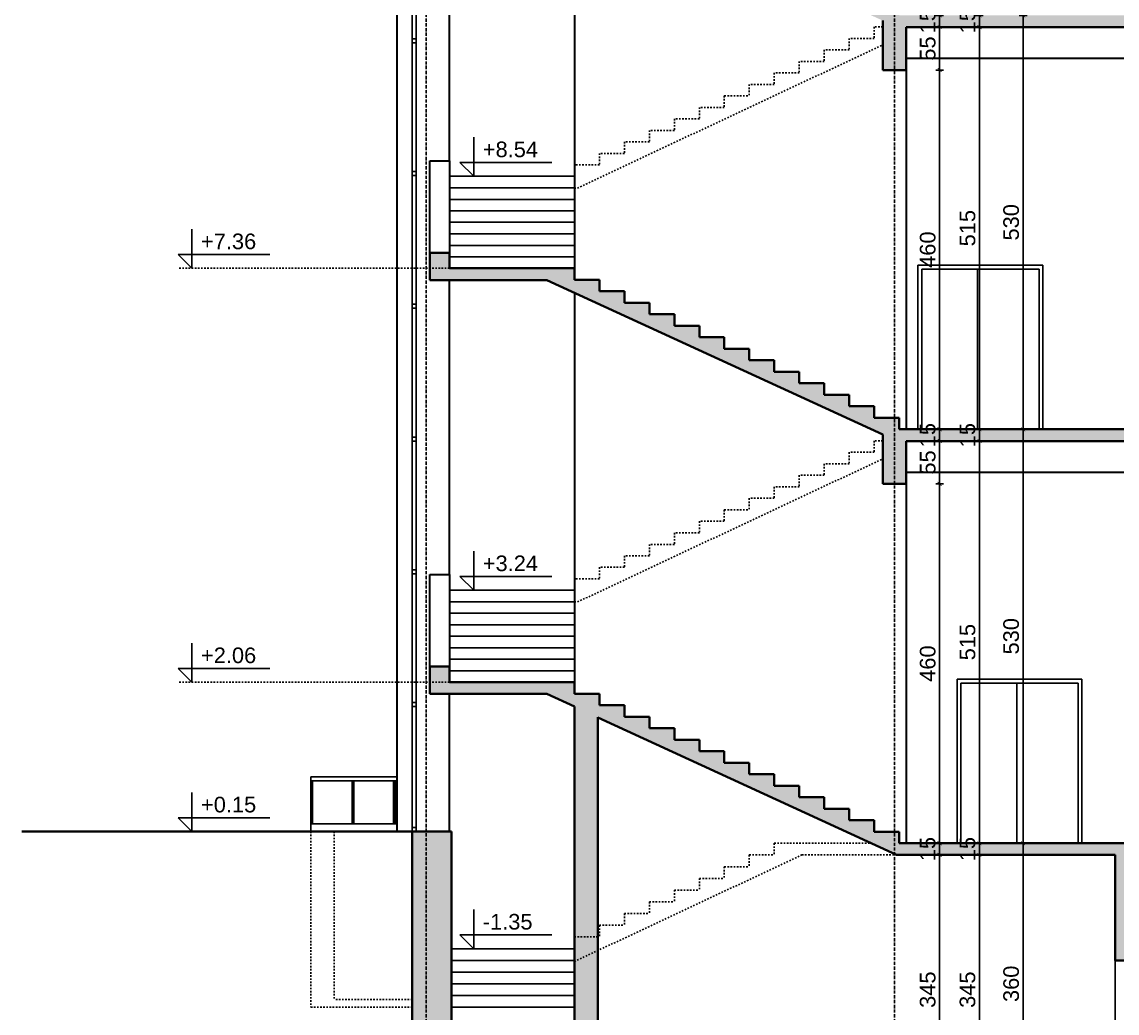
# Model space of a CAD drawing. Header units: inches. Extents: x -72385 to 39588, y -6525 to 66685.
# Drawn here: x -10819 to -9416, y 23408 to 24677 of the extents above; entities that cross this region are included whole.
import ezdxf

# ---------------------------------------------------------------- set-up
doc = ezdxf.new("R2010")
doc.units = ezdxf.units.IN
doc.header["$MEASUREMENT"] = 0
doc.linetypes.add('DashDot', pattern=[0.6, 0.4, -0.1, 0, -0.1])
doc.linetypes.add('Hidden', pattern=[0.4, 0.2, -0.2])
for name, color, linetype, lineweight in [('Надписи коти вътрешни', 252, 'Continuous', 25), ('Надписи нива', 252, 'Continuous', 25), ('Оси', 252, 'DashDot', 25), ('Фасади Разрези дебело', 7, 'Continuous', 35), ('Фасади Разрези пунктир', 253, 'Hidden', 25), ('Фасади Разрези средно', 252, 'Continuous', 30), ('Фасади Разрези тънко', 253, 'Continuous', 25), ('Щрих стени', 254, 'Continuous', 25)]:
    doc.layers.add(name, color=color, linetype=linetype, lineweight=lineweight)
doc.styles.add('Arial Regular', font='arial.ttf')
doc.styles.get("Standard").update_dxf_attribs({"font": 'arial.ttf'})
doc.dimstyles.new('Annotative', dxfattribs={"dimscale": 0, "dimtxt": 20, "dimasz": 5, "dimexe": 5, "dimexo": 5, "dimgap": 5, "dimtad": 1, "dimdec": 0, "dimzin": 0, "dimdsep": 46, "dimtxsty": 'Standard', "dimblk": 'ARCHTICK', "dimcen": 5, "dimdle": 5, "dimadec": 0, "dimazin": 0, "dimtfac": 1, "dimtdec": 0, "dimtofl": 0, "dimtmove": 0, "dimatfit": 3, "dimldrblk": 'ARCHTICK', "dimfxl": 5, "dimfxlon": 1, "dimtolj": 1, "dimtzin": 0, "dimarcsym": 1})

# ---------------------------------------------------------------- blocks, each defined once
blk = doc.blocks.new('_ArchTick')
at = {"color": 0, "linetype": 'ByBlock', "const_width": 0.15}
blk.add_lwpolyline([(-0.5, -0.5), (0.5, 0.5)], dxfattribs=at)
blk = doc.blocks.new('*D4674')
at = {"layer": 'Defpoints', "color": 0, "ltscale": 10, "transparency": 16777216}
for p in [(-9698.5, 23610.9), (-9698.5, 23265.9), (-9643.5, 23265.9)]:
    blk.add_point(p, dxfattribs=at)
at = {"layer": 'Надписи коти вътрешни', "color": 0, "lineweight": -2, "ltscale": 10, "transparency": 16777216}
for p, q in [((-9648.5, 23610.9), (-9638.5, 23610.9)), ((-9643.5, 23615.9), (-9643.5, 23260.9)), ((-9648.5, 23265.9), (-9638.5, 23265.9))]:
    blk.add_line(p, q, dxfattribs=at)
at = {"layer": 'Надписи коти вътрешни', "color": 0, "lineweight": -2, "ltscale": 10, "transparency": 16777216, "xscale": 5, "yscale": 5, "zscale": 5}
for p, rotation in [((-9643.5, 23610.9), 90), ((-9643.5, 23265.9), 270)]:
    blk.add_blockref('_ArchTick', p, dxfattribs=dict(at, rotation=rotation))
at = {"layer": 'Надписи коти вътрешни', "color": 0, "ltscale": 10, "transparency": 16777216, "insert": (-9658.7, 23438.4), "char_height": 20, "attachment_point": 5, "rotation": 90}
blk.add_mtext('\\A1;345', dxfattribs=at)
blk = doc.blocks.new('*D4988')
at = {"layer": 'Defpoints', "color": 0, "ltscale": 10, "transparency": 16777216}
for p in [(-9686.2, 24085.9), (-9686.2, 23625.9), (-9643.5, 23625.9)]:
    blk.add_point(p, dxfattribs=at)
at = {"layer": 'Надписи коти вътрешни', "color": 0, "lineweight": -2, "ltscale": 10, "transparency": 16777216}
for p, q in [((-9648.5, 24085.9), (-9638.5, 24085.9)), ((-9643.5, 24090.9), (-9643.5, 23620.9)), ((-9648.5, 23625.9), (-9638.5, 23625.9))]:
    blk.add_line(p, q, dxfattribs=at)
at = {"layer": 'Надписи коти вътрешни', "color": 0, "lineweight": -2, "ltscale": 10, "transparency": 16777216, "xscale": 5, "yscale": 5, "zscale": 5}
for p, rotation in [((-9643.5, 24085.9), 90), ((-9643.5, 23625.9), 270)]:
    blk.add_blockref('_ArchTick', p, dxfattribs=dict(at, rotation=rotation))
at = {"layer": 'Надписи коти вътрешни', "color": 0, "ltscale": 10, "transparency": 16777216, "insert": (-9658.7, 23855.9), "char_height": 20, "attachment_point": 5, "rotation": 90}
blk.add_mtext('\\A1;460', dxfattribs=at)
blk = doc.blocks.new('*D4675')
at = {"layer": 'Defpoints', "color": 0, "ltscale": 10, "transparency": 16777216}
for p in [(-9686.2, 23625.9), (-9686.2, 23610.9), (-9643.5, 23610.9)]:
    blk.add_point(p, dxfattribs=at)
at = {"layer": 'Надписи коти вътрешни', "color": 0, "lineweight": -2, "ltscale": 10, "transparency": 16777216}
for p, q in [((-9648.5, 23625.9), (-9638.5, 23625.9)), ((-9643.5, 23630.9), (-9643.5, 23605.9)), ((-9648.5, 23610.9), (-9638.5, 23610.9))]:
    blk.add_line(p, q, dxfattribs=at)
at = {"layer": 'Надписи коти вътрешни', "color": 0, "lineweight": -2, "ltscale": 10, "transparency": 16777216, "xscale": 5, "yscale": 5, "zscale": 5}
for p, rotation in [((-9643.5, 23625.9), 90), ((-9643.5, 23610.9), 270)]:
    blk.add_blockref('_ArchTick', p, dxfattribs=dict(at, rotation=rotation))
at = {"layer": 'Надписи коти вътрешни', "color": 0, "ltscale": 10, "transparency": 16777216, "insert": (-9658.7, 23618.4), "char_height": 20, "attachment_point": 5, "rotation": 90}
blk.add_mtext('\\A1;15', dxfattribs=at)
blk = doc.blocks.new('*D4676')
at = {"layer": 'Defpoints', "color": 0, "ltscale": 10, "transparency": 16777216}
for p in [(-9686.2, 24140.9), (-9643.5, 24140.9), (-9686.2, 24085.9)]:
    blk.add_point(p, dxfattribs=at)
at = {"layer": 'Надписи коти вътрешни', "color": 0, "lineweight": -2, "ltscale": 10, "transparency": 16777216}
for p, q in [((-9648.5, 24140.9), (-9638.5, 24140.9)), ((-9643.5, 24080.9), (-9643.5, 24145.9)), ((-9648.5, 24085.9), (-9638.5, 24085.9))]:
    blk.add_line(p, q, dxfattribs=at)
at = {"layer": 'Надписи коти вътрешни', "color": 0, "lineweight": -2, "ltscale": 10, "transparency": 16777216, "xscale": 5, "yscale": 5, "zscale": 5}
for p, rotation in [((-9643.5, 24140.9), 90), ((-9643.5, 24085.9), 270)]:
    blk.add_blockref('_ArchTick', p, dxfattribs=dict(at, rotation=rotation))
at = {"layer": 'Надписи коти вътрешни', "color": 0, "ltscale": 10, "transparency": 16777216, "insert": (-9658.7, 24113.4), "char_height": 20, "attachment_point": 5, "rotation": 90}
blk.add_mtext('\\A1;55', dxfattribs=at)
blk = doc.blocks.new('*D4987')
at = {"layer": 'Defpoints', "color": 0, "ltscale": 10, "transparency": 16777216}
for p in [(-9686.2, 24615.9), (-9686.2, 24155.9), (-9643.5, 24155.9)]:
    blk.add_point(p, dxfattribs=at)
at = {"layer": 'Надписи коти вътрешни', "color": 0, "lineweight": -2, "ltscale": 10, "transparency": 16777216}
for p, q in [((-9648.5, 24615.9), (-9638.5, 24615.9)), ((-9643.5, 24620.9), (-9643.5, 24150.9)), ((-9648.5, 24155.9), (-9638.5, 24155.9))]:
    blk.add_line(p, q, dxfattribs=at)
at = {"layer": 'Надписи коти вътрешни', "color": 0, "lineweight": -2, "ltscale": 10, "transparency": 16777216, "xscale": 5, "yscale": 5, "zscale": 5}
for p, rotation in [((-9643.5, 24615.9), 90), ((-9643.5, 24155.9), 270)]:
    blk.add_blockref('_ArchTick', p, dxfattribs=dict(at, rotation=rotation))
at = {"layer": 'Надписи коти вътрешни', "color": 0, "ltscale": 10, "transparency": 16777216, "insert": (-9658.7, 24385.9), "char_height": 20, "attachment_point": 5, "rotation": 90}
blk.add_mtext('\\A1;460', dxfattribs=at)
blk = doc.blocks.new('*D4986')
at = {"layer": 'Defpoints', "color": 0, "ltscale": 10, "transparency": 16777216}
for p in [(-9686.2, 24670.9), (-9686.2, 24615.9), (-9643.5, 24615.9)]:
    blk.add_point(p, dxfattribs=at)
at = {"layer": 'Надписи коти вътрешни', "color": 0, "lineweight": -2, "ltscale": 10, "transparency": 16777216}
for p, q in [((-9643.5, 24675.9), (-9643.5, 24610.9)), ((-9648.5, 24670.9), (-9638.5, 24670.9)), ((-9648.5, 24615.9), (-9638.5, 24615.9))]:
    blk.add_line(p, q, dxfattribs=at)
at = {"layer": 'Надписи коти вътрешни', "color": 0, "lineweight": -2, "ltscale": 10, "transparency": 16777216, "xscale": 5, "yscale": 5, "zscale": 5}
for p, rotation in [((-9643.5, 24670.9), 90), ((-9643.5, 24615.9), 270)]:
    blk.add_blockref('_ArchTick', p, dxfattribs=dict(at, rotation=rotation))
at = {"layer": 'Надписи коти вътрешни', "color": 0, "ltscale": 10, "transparency": 16777216, "insert": (-9658.7, 24643.4), "char_height": 20, "attachment_point": 5, "rotation": 90}
blk.add_mtext('\\A1;55', dxfattribs=at)
blk = doc.blocks.new('*D4985')
at = {"layer": 'Defpoints', "color": 0, "ltscale": 10, "transparency": 16777216}
for p in [(-9686.2, 24155.9), (-9686.2, 24140.9), (-9643.5, 24140.9)]:
    blk.add_point(p, dxfattribs=at)
at = {"layer": 'Надписи коти вътрешни', "color": 0, "lineweight": -2, "ltscale": 10, "transparency": 16777216}
for p, q in [((-9648.5, 24155.9), (-9638.5, 24155.9)), ((-9643.5, 24160.9), (-9643.5, 24135.9)), ((-9648.5, 24140.9), (-9638.5, 24140.9))]:
    blk.add_line(p, q, dxfattribs=at)
at = {"layer": 'Надписи коти вътрешни', "color": 0, "lineweight": -2, "ltscale": 10, "transparency": 16777216, "xscale": 5, "yscale": 5, "zscale": 5}
for p, rotation in [((-9643.5, 24155.9), 90), ((-9643.5, 24140.9), 270)]:
    blk.add_blockref('_ArchTick', p, dxfattribs=dict(at, rotation=rotation))
at = {"layer": 'Надписи коти вътрешни', "color": 0, "ltscale": 10, "transparency": 16777216, "insert": (-9658.7, 24148.4), "char_height": 20, "attachment_point": 5, "rotation": 90}
blk.add_mtext('\\A1;15', dxfattribs=at)
blk = doc.blocks.new('*D4984')
at = {"layer": 'Defpoints', "color": 0, "ltscale": 10, "transparency": 16777216}
for p in [(-9686.2, 24685.9), (-9686.2, 24670.9), (-9643.5, 24670.9)]:
    blk.add_point(p, dxfattribs=at)
at = {"layer": 'Надписи коти вътрешни', "color": 0, "lineweight": -2, "ltscale": 10, "transparency": 16777216}
for p, q in [((-9648.5, 24685.9), (-9638.5, 24685.9)), ((-9643.5, 24690.9), (-9643.5, 24665.9)), ((-9648.5, 24670.9), (-9638.5, 24670.9))]:
    blk.add_line(p, q, dxfattribs=at)
at = {"layer": 'Надписи коти вътрешни', "color": 0, "lineweight": -2, "ltscale": 10, "transparency": 16777216, "xscale": 5, "yscale": 5, "zscale": 5}
for p, rotation in [((-9643.5, 24685.9), 90), ((-9643.5, 24670.9), 270)]:
    blk.add_blockref('_ArchTick', p, dxfattribs=dict(at, rotation=rotation))
at = {"layer": 'Надписи коти вътрешни', "color": 0, "ltscale": 10, "transparency": 16777216, "insert": (-9658.7, 24678.4), "char_height": 20, "attachment_point": 5, "rotation": 90}
blk.add_mtext('\\A1;15', dxfattribs=at)
blk = doc.blocks.new('*D4724')
at = {"layer": 'Defpoints', "color": 0, "ltscale": 10, "transparency": 16777216}
for p in [(-9705, 24140.9), (-9592.5, 24140.9), (-9705, 23625.9)]:
    blk.add_point(p, dxfattribs=at)
at = {"layer": 'Надписи коти вътрешни', "color": 0, "lineweight": -2, "ltscale": 10, "transparency": 16777216}
for p, q in [((-9597.5, 24140.9), (-9587.5, 24140.9)), ((-9592.5, 23620.9), (-9592.5, 24145.9)), ((-9597.5, 23625.9), (-9587.5, 23625.9))]:
    blk.add_line(p, q, dxfattribs=at)
at = {"layer": 'Надписи коти вътрешни', "color": 0, "lineweight": -2, "ltscale": 10, "transparency": 16777216, "xscale": 5, "yscale": 5, "zscale": 5}
for p, rotation in [((-9592.5, 24140.9), 90), ((-9592.5, 23625.9), 270)]:
    blk.add_blockref('_ArchTick', p, dxfattribs=dict(at, rotation=rotation))
at = {"layer": 'Надписи коти вътрешни', "color": 0, "ltscale": 10, "transparency": 16777216, "insert": (-9607.7, 23883.4), "char_height": 20, "attachment_point": 5, "rotation": 90}
blk.add_mtext('\\A1;515', dxfattribs=at)
blk = doc.blocks.new('*D4723')
at = {"layer": 'Defpoints', "color": 0, "ltscale": 10, "transparency": 16777216}
for p in [(-9705, 24155.9), (-9592.5, 24155.9), (-9705, 24140.9)]:
    blk.add_point(p, dxfattribs=at)
at = {"layer": 'Надписи коти вътрешни', "color": 0, "lineweight": -2, "ltscale": 10, "transparency": 16777216}
for p, q in [((-9597.5, 24155.9), (-9587.5, 24155.9)), ((-9592.5, 24135.9), (-9592.5, 24160.9)), ((-9597.5, 24140.9), (-9587.5, 24140.9))]:
    blk.add_line(p, q, dxfattribs=at)
at = {"layer": 'Надписи коти вътрешни', "color": 0, "lineweight": -2, "ltscale": 10, "transparency": 16777216, "xscale": 5, "yscale": 5, "zscale": 5}
for p, rotation in [((-9592.5, 24155.9), 90), ((-9592.5, 24140.9), 270)]:
    blk.add_blockref('_ArchTick', p, dxfattribs=dict(at, rotation=rotation))
at = {"layer": 'Надписи коти вътрешни', "color": 0, "ltscale": 10, "transparency": 16777216, "insert": (-9607.7, 24148.4), "char_height": 20, "attachment_point": 5, "rotation": 90}
blk.add_mtext('\\A1;15', dxfattribs=at)
blk = doc.blocks.new('*D4722')
at = {"layer": 'Defpoints', "color": 0, "ltscale": 10, "transparency": 16777216}
for p in [(-9705, 24155.9), (-9536.5, 24155.9), (-9705, 23625.9)]:
    blk.add_point(p, dxfattribs=at)
at = {"layer": 'Надписи коти вътрешни', "color": 0, "lineweight": -2, "ltscale": 10, "transparency": 16777216}
for p, q in [((-9541.5, 24155.9), (-9531.5, 24155.9)), ((-9536.5, 23620.9), (-9536.5, 24160.9)), ((-9541.5, 23625.9), (-9531.5, 23625.9))]:
    blk.add_line(p, q, dxfattribs=at)
at = {"layer": 'Надписи коти вътрешни', "color": 0, "lineweight": -2, "ltscale": 10, "transparency": 16777216, "xscale": 5, "yscale": 5, "zscale": 5}
for p, rotation in [((-9536.5, 24155.9), 90), ((-9536.5, 23625.9), 270)]:
    blk.add_blockref('_ArchTick', p, dxfattribs=dict(at, rotation=rotation))
at = {"layer": 'Надписи коти вътрешни', "color": 0, "ltscale": 10, "transparency": 16777216, "insert": (-9551.8, 23890.9), "char_height": 20, "attachment_point": 5, "rotation": 90}
blk.add_mtext('\\A1;530', dxfattribs=at)
blk = doc.blocks.new('*D4721')
at = {"layer": 'Defpoints', "color": 0, "ltscale": 10, "transparency": 16777216}
for p in [(-9705, 24670.9), (-9592.5, 24670.9), (-9705, 24155.9)]:
    blk.add_point(p, dxfattribs=at)
at = {"layer": 'Надписи коти вътрешни', "color": 0, "lineweight": -2, "ltscale": 10, "transparency": 16777216}
for p, q in [((-9592.5, 24150.9), (-9592.5, 24675.9)), ((-9597.5, 24670.9), (-9587.5, 24670.9)), ((-9597.5, 24155.9), (-9587.5, 24155.9))]:
    blk.add_line(p, q, dxfattribs=at)
at = {"layer": 'Надписи коти вътрешни', "color": 0, "lineweight": -2, "ltscale": 10, "transparency": 16777216, "xscale": 5, "yscale": 5, "zscale": 5}
for p, rotation in [((-9592.5, 24670.9), 90), ((-9592.5, 24155.9), 270)]:
    blk.add_blockref('_ArchTick', p, dxfattribs=dict(at, rotation=rotation))
at = {"layer": 'Надписи коти вътрешни', "color": 0, "ltscale": 10, "transparency": 16777216, "insert": (-9607.7, 24413.4), "char_height": 20, "attachment_point": 5, "rotation": 90}
blk.add_mtext('\\A1;515', dxfattribs=at)
blk = doc.blocks.new('*D4720')
at = {"layer": 'Defpoints', "color": 0, "ltscale": 10, "transparency": 16777216}
for p in [(-9705, 24685.9), (-9592.5, 24685.9), (-9705, 24670.9)]:
    blk.add_point(p, dxfattribs=at)
at = {"layer": 'Надписи коти вътрешни', "color": 0, "lineweight": -2, "ltscale": 10, "transparency": 16777216}
for p, q in [((-9597.5, 24685.9), (-9587.5, 24685.9)), ((-9592.5, 24665.9), (-9592.5, 24690.9)), ((-9597.5, 24670.9), (-9587.5, 24670.9))]:
    blk.add_line(p, q, dxfattribs=at)
at = {"layer": 'Надписи коти вътрешни', "color": 0, "lineweight": -2, "ltscale": 10, "transparency": 16777216, "xscale": 5, "yscale": 5, "zscale": 5}
for p, rotation in [((-9592.5, 24685.9), 90), ((-9592.5, 24670.9), 270)]:
    blk.add_blockref('_ArchTick', p, dxfattribs=dict(at, rotation=rotation))
at = {"layer": 'Надписи коти вътрешни', "color": 0, "ltscale": 10, "transparency": 16777216, "insert": (-9607.7, 24678.4), "char_height": 20, "attachment_point": 5, "rotation": 90}
blk.add_mtext('\\A1;15', dxfattribs=at)
blk = doc.blocks.new('*D4719')
at = {"layer": 'Defpoints', "color": 0, "ltscale": 10, "transparency": 16777216}
for p in [(-9705, 24685.9), (-9536.5, 24685.9), (-9705, 24155.9)]:
    blk.add_point(p, dxfattribs=at)
at = {"layer": 'Надписи коти вътрешни', "color": 0, "lineweight": -2, "ltscale": 10, "transparency": 16777216}
for p, q in [((-9541.5, 24685.9), (-9531.5, 24685.9)), ((-9536.5, 24150.9), (-9536.5, 24690.9)), ((-9541.5, 24155.9), (-9531.5, 24155.9))]:
    blk.add_line(p, q, dxfattribs=at)
at = {"layer": 'Надписи коти вътрешни', "color": 0, "lineweight": -2, "ltscale": 10, "transparency": 16777216, "xscale": 5, "yscale": 5, "zscale": 5}
for p, rotation in [((-9536.5, 24685.9), 90), ((-9536.5, 24155.9), 270)]:
    blk.add_blockref('_ArchTick', p, dxfattribs=dict(at, rotation=rotation))
at = {"layer": 'Надписи коти вътрешни', "color": 0, "ltscale": 10, "transparency": 16777216, "insert": (-9551.8, 24420.9), "char_height": 20, "attachment_point": 5, "rotation": 90}
blk.add_mtext('\\A1;530', dxfattribs=at)
blk = doc.blocks.new('*D4712')
at = {"layer": 'Defpoints', "color": 0, "ltscale": 10, "transparency": 16777216}
for p in [(-9646.9, 23625.9), (-9592.5, 23625.9), (-9646.9, 23610.9)]:
    blk.add_point(p, dxfattribs=at)
at = {"layer": 'Надписи коти вътрешни', "color": 0, "lineweight": -2, "ltscale": 10, "transparency": 16777216}
for p, q in [((-9597.5, 23625.9), (-9587.5, 23625.9)), ((-9592.5, 23605.9), (-9592.5, 23630.9)), ((-9597.5, 23610.9), (-9587.5, 23610.9))]:
    blk.add_line(p, q, dxfattribs=at)
at = {"layer": 'Надписи коти вътрешни', "color": 0, "lineweight": -2, "ltscale": 10, "transparency": 16777216, "xscale": 5, "yscale": 5, "zscale": 5}
for p, rotation in [((-9592.5, 23625.9), 90), ((-9592.5, 23610.9), 270)]:
    blk.add_blockref('_ArchTick', p, dxfattribs=dict(at, rotation=rotation))
at = {"layer": 'Надписи коти вътрешни', "color": 0, "ltscale": 10, "transparency": 16777216, "insert": (-9607.7, 23618.4), "char_height": 20, "attachment_point": 5, "rotation": 90}
blk.add_mtext('\\A1;15', dxfattribs=at)
blk = doc.blocks.new('*D4711')
at = {"layer": 'Defpoints', "color": 0, "ltscale": 10, "transparency": 16777216}
for p in [(-9707.5, 23610.9), (-9592.5, 23610.9), (-9707.5, 23265.9)]:
    blk.add_point(p, dxfattribs=at)
at = {"layer": 'Надписи коти вътрешни', "color": 0, "lineweight": -2, "ltscale": 10, "transparency": 16777216}
for p, q in [((-9597.5, 23610.9), (-9587.5, 23610.9)), ((-9592.5, 23260.9), (-9592.5, 23615.9)), ((-9597.5, 23265.9), (-9587.5, 23265.9))]:
    blk.add_line(p, q, dxfattribs=at)
at = {"layer": 'Надписи коти вътрешни', "color": 0, "lineweight": -2, "ltscale": 10, "transparency": 16777216, "xscale": 5, "yscale": 5, "zscale": 5}
for p, rotation in [((-9592.5, 23610.9), 90), ((-9592.5, 23265.9), 270)]:
    blk.add_blockref('_ArchTick', p, dxfattribs=dict(at, rotation=rotation))
at = {"layer": 'Надписи коти вътрешни', "color": 0, "ltscale": 10, "transparency": 16777216, "insert": (-9607.7, 23438.4), "char_height": 20, "attachment_point": 5, "rotation": 90}
blk.add_mtext('\\A1;345', dxfattribs=at)
blk = doc.blocks.new('*D4710')
at = {"layer": 'Defpoints', "color": 0, "ltscale": 10, "transparency": 16777216}
for p in [(-9707.5, 23625.9), (-9536.5, 23625.9), (-9707.5, 23265.9)]:
    blk.add_point(p, dxfattribs=at)
at = {"layer": 'Надписи коти вътрешни', "color": 0, "lineweight": -2, "ltscale": 10, "transparency": 16777216}
for p, q in [((-9541.5, 23625.9), (-9531.5, 23625.9)), ((-9536.5, 23260.9), (-9536.5, 23630.9)), ((-9541.5, 23265.9), (-9531.5, 23265.9))]:
    blk.add_line(p, q, dxfattribs=at)
at = {"layer": 'Надписи коти вътрешни', "color": 0, "lineweight": -2, "ltscale": 10, "transparency": 16777216, "xscale": 5, "yscale": 5, "zscale": 5}
for p, rotation in [((-9536.5, 23625.9), 90), ((-9536.5, 23265.9), 270)]:
    blk.add_blockref('_ArchTick', p, dxfattribs=dict(at, rotation=rotation))
at = {"layer": 'Надписи коти вътрешни', "color": 0, "ltscale": 10, "transparency": 16777216, "insert": (-9551.8, 23445.9), "char_height": 20, "attachment_point": 5, "rotation": 90}
blk.add_mtext('\\A1;360', dxfattribs=at)

msp = doc.modelspace()

# ---------------------------------------------------------------- hatches: boundary and pattern name
at = {"layer": 'Щрих стени', "ltscale": 10}
h = msp.add_hatch(color=256, dxfattribs=at)
h.dxf.hatch_style = 1
h.paths.add_polyline_path([(-8483.6, 24245.9), (-8468.6, 24245.9), (-8468.6, 24255.9), (-8518.6, 24255.9), (-8518.6, 24155.9), (-8483.6, 24155.9)])
h.paths.add_polyline_path([(-9086.2, 24505.9), (-9116.2, 24505.9), (-9116.2, 24155.9), (-9086.2, 24155.9)])
h.paths.add_polyline_path([(-9086.2, 24670.9), (-8518.6, 24670.9), (-8518.6, 24605.9), (-8483.6, 24605.9), (-8483.6, 24685.9), (-9695.2, 24685.9), (-9695.2, 24700.6), (-9727.2, 24700.6), (-9727.2, 24715.4), (-9759.2, 24715.4), (-9759.2, 24730.1), (-9791.2, 24730.1), (-9791.2, 24744.8), (-9823.2, 24744.8), (-9823.2, 24759.5), (-9855.2, 24759.5), (-9855.2, 24774.2), (-9887.2, 24774.2), (-9887.2, 24789), (-9919.2, 24789), (-9919.2, 24803.7), (-9951.2, 24803.7), (-9951.2, 24818.4), (-9983.2, 24818.4), (-9983.2, 24833.1), (-10015.2, 24833.1), (-10015.2, 24847.8), (-10047.2, 24847.8), (-10047.2, 24862.6), (-10079.2, 24862.6), (-10079.2, 24877.3), (-10111.2, 24877.3), (-10111.2, 24892), (-10271.3, 24892), (-10271.3, 24912), (-10296.3, 24912), (-10296.3, 24877), (-10146.5, 24877), (-9716.2, 24679.1), (-9716.2, 24615.9), (-9686.2, 24615.9), (-9686.2, 24670.9), (-9116.2, 24670.9), (-9116.2, 24605.9), (-9086.2, 24605.9)])
h = msp.add_hatch(color=256, dxfattribs=at)
h.dxf.hatch_style = 1
h.paths.add_polyline_path([(-9086.2, 23975.9), (-9116.2, 23975.9), (-9116.2, 23875.9), (-9086.2, 23875.9)])
h.paths.add_polyline_path([(-9086.2, 24140.9), (-8646.1, 24140.9), (-8646.1, 24055.9), (-8223.6, 24055.9), (-8223.6, 24075.9), (-8483.6, 24075.9), (-8483.6, 24155.9), (-9695.2, 24155.9), (-9695.2, 24170.6), (-9727.2, 24170.6), (-9727.2, 24185.4), (-9759.2, 24185.4), (-9759.2, 24200.1), (-9791.2, 24200.1), (-9791.2, 24214.8), (-9823.2, 24214.8), (-9823.2, 24229.5), (-9855.2, 24229.5), (-9855.2, 24244.2), (-9887.2, 24244.2), (-9887.2, 24259), (-9919.2, 24259), (-9919.2, 24273.7), (-9951.2, 24273.7), (-9951.2, 24288.4), (-9983.2, 24288.4), (-9983.2, 24303.1), (-10015.2, 24303.1), (-10015.2, 24317.8), (-10047.2, 24317.8), (-10047.2, 24332.6), (-10079.2, 24332.6), (-10079.2, 24347.3), (-10111.2, 24347.3), (-10111.2, 24362), (-10271.3, 24362), (-10271.3, 24382), (-10296.3, 24382), (-10296.3, 24347), (-10146.5, 24347), (-9716.2, 24149.1), (-9716.2, 24085.9), (-9686.2, 24085.9), (-9686.2, 24140.9), (-9116.2, 24140.9), (-9116.2, 24075.9), (-9086.2, 24075.9)])
h = msp.add_hatch(color=256, dxfattribs=at)
h.dxf.hatch_style = 1
h.paths.add_polyline_path([(-10268.8, 23640.9), (-10318.8, 23640.9), (-10318.8, 23175.9), (-10238.8, 23175.9), (-10238.8, 23255.9), (-9738.7, 23255.9), (-9738.7, 23175.9), (-9658.7, 23175.9), (-9658.7, 23255.9), (-9138.7, 23255.9), (-9138.7, 23175.9), (-9058.7, 23175.9), (-9058.7, 23255.9), (-8563.6, 23255.9), (-8563.6, 23175.9), (-8483.6, 23175.9), (-8483.6, 23540.9), (-8323.6, 23540.9), (-8323.6, 23555.1), (-8353.6, 23555.1), (-8353.6, 23569.2), (-8383.6, 23569.2), (-8383.6, 23583.4), (-8413.6, 23583.4), (-8413.6, 23597.6), (-8443.6, 23597.6), (-8443.6, 23611.7), (-8473.6, 23611.7), (-8473.6, 23625.9), (-9695.2, 23625.9), (-9695.2, 23640.6), (-9727.2, 23640.6), (-9727.2, 23655.4), (-9759.2, 23655.4), (-9759.2, 23670.1), (-9791.2, 23670.1), (-9791.2, 23684.8), (-9823.2, 23684.8), (-9823.2, 23699.5), (-9855.2, 23699.5), (-9855.2, 23714.2), (-9887.2, 23714.2), (-9887.2, 23729), (-9919.2, 23729), (-9919.2, 23743.7), (-9951.2, 23743.7), (-9951.2, 23758.4), (-9983.2, 23758.4), (-9983.2, 23773.1), (-10015.2, 23773.1), (-10015.2, 23787.8), (-10047.2, 23787.8), (-10047.2, 23802.6), (-10079.2, 23802.6), (-10079.2, 23817.3), (-10111.2, 23817.3), (-10111.2, 23832), (-10271.3, 23832), (-10271.3, 23852), (-10296.3, 23852), (-10296.3, 23817), (-10146.5, 23817), (-10111.2, 23800.8), (-10111.2, 23505.9), (-10081.2, 23505.9), (-10081.2, 23787), (-9698.5, 23610.9), (-9418.7, 23610.9), (-9418.7, 23475.9), (-9388.7, 23475.9), (-9388.7, 23610.9), (-9118.7, 23610.9), (-9118.7, 23265.9), (-9088.7, 23265.9), (-9088.7, 23610.9), (-8518.6, 23610.9), (-8518.6, 23435.9), (-8538.6, 23435.9), (-8538.6, 23425.9), (-8533.6, 23425.9), (-8533.6, 23265.9), (-10268.8, 23265.9)])
h.paths.add_polyline_path([(-10081.2, 23488.4), (-10111.2, 23474.4), (-10111.2, 23265.9), (-10081.2, 23265.9)], flags=17)
h.paths.add_polyline_path([(-10081.2, 23505.9), (-10111.2, 23505.9), (-10111.2, 23474.4), (-10081.2, 23488.4)], flags=17)
h.paths.add_polyline_path([(-10111.2, 23280.9), (-10268.8, 23280.9), (-10268.8, 23265.9), (-10111.2, 23265.9)], flags=17)
h.paths.add_polyline_path([(-10111.2, 23295.9), (-10268.8, 23295.9), (-10268.8, 23280.9), (-10111.2, 23280.9)], flags=17)
h.paths.add_polyline_path([(-10111.2, 23310.9), (-10268.8, 23310.9), (-10268.8, 23295.9), (-10111.2, 23295.9)], flags=17)
h.paths.add_polyline_path([(-10111.2, 23325.9), (-10268.8, 23325.9), (-10268.8, 23310.9), (-10111.2, 23310.9)], flags=17)
h.paths.add_polyline_path([(-10111.2, 23340.9), (-10268.8, 23340.9), (-10268.8, 23325.9), (-10111.2, 23325.9)], flags=17)
h.paths.add_polyline_path([(-10111.2, 23355.9), (-10268.8, 23355.9), (-10268.8, 23340.9), (-10111.2, 23340.9)], flags=17)
h.paths.add_polyline_path([(-10111.2, 23370.9), (-10268.8, 23370.9), (-10268.8, 23355.9), (-10111.2, 23355.9)], flags=17)

# ---------------------------------------------------------------- linework, layer by layer
at = {"layer": 'Надписи нива', "ltscale": 10}
for p, q in [((-10240.2, 24529.8), (-10240.2, 24479.8)), ((-10257.9, 24497.4), (-10140.2, 24497.4)), ((-10240.2, 24479.8), (-10257.9, 24497.4)), ((-10601.1, 24412), (-10601.1, 24362)), ((-10618.8, 24379.7), (-10501.1, 24379.7)), ((-10601.1, 24362), (-10618.8, 24379.7)), ((-10240.2, 23999.8), (-10240.2, 23949.8)), ((-10257.9, 23967.4), (-10140.2, 23967.4)), ((-10240.2, 23949.8), (-10257.9, 23967.4)), ((-10601.1, 23882), (-10601.1, 23832)), ((-10618.8, 23849.7), (-10501.1, 23849.7)), ((-10601.1, 23832), (-10618.8, 23849.7)), ((-10601.1, 23690.9), (-10601.1, 23640.9)), ((-10618.8, 23658.6), (-10501.1, 23658.6)), ((-10601.1, 23640.9), (-10618.8, 23658.6)), ((-10240.2, 23540.9), (-10240.2, 23490.9)), ((-10257.9, 23508.6), (-10140.2, 23508.6)), ((-10240.2, 23490.9), (-10257.9, 23508.6))]:
    msp.add_line(p, q, dxfattribs=at)
at = {"layer": 'Надписи нива', "linetype": 'Hidden', "ltscale": 10}
for p, q in [((-10271.3, 24362), (-10618.8, 24362)), ((-10271.3, 23832), (-10618.8, 23832))]:
    msp.add_line(p, q, dxfattribs=at)
at = {"layer": 'Оси', "ltscale": 10}
for p, q in [((-10301.2, 26090.9), (-10301.2, 23040.9)), ((-9701.2, 26090.9), (-9701.2, 23040.9))]:
    msp.add_line(p, q, dxfattribs=at)
at = {"layer": 'Фасади Разрези дебело', "ltscale": 10}
for p, q in [((-9716.2, 24679.1), (-9716.2, 24615.9)), ((-9686.2, 24670.9), (-9686.2, 24615.9)), ((-10296.3, 24382), (-10296.3, 24347)), ((-10271.3, 24382), (-10271.3, 24362)), ((-10111.2, 24362), (-10111.2, 24347.3)), ((-9716.2, 24149.1), (-10146.5, 24347)), ((-10079.2, 24347.3), (-10079.2, 24332.6)), ((-10047.2, 24332.6), (-10047.2, 24317.8)), ((-10015.2, 24317.8), (-10015.2, 24303.1)), ((-9983.2, 24303.1), (-9983.2, 24288.4)), ((-9951.2, 24288.4), (-9951.2, 24273.7)), ((-9919.2, 24273.7), (-9919.2, 24259)), ((-9887.2, 24259), (-9887.2, 24244.2)), ((-9855.2, 24244.2), (-9855.2, 24229.5)), ((-9823.2, 24229.5), (-9823.2, 24214.8)), ((-9791.2, 24214.8), (-9791.2, 24200.1)), ((-9759.2, 24200.1), (-9759.2, 24185.4)), ((-9727.2, 24185.4), (-9727.2, 24170.6)), ((-9695.2, 24170.6), (-9695.2, 24155.9)), ((-9716.2, 24149.1), (-9716.2, 24085.9)), ((-9686.2, 24140.9), (-9686.2, 24085.9)), ((-10296.3, 23852), (-10296.3, 23817)), ((-10271.3, 23852), (-10271.3, 23832)), ((-10111.2, 23832), (-10111.2, 23817.3)), ((-10111.2, 23800.8), (-10146.5, 23817)), ((-10079.2, 23817.3), (-10079.2, 23802.6)), ((-10047.2, 23802.6), (-10047.2, 23787.8)), ((-10111.2, 23801.1), (-10111.2, 23265.9)), ((-10015.2, 23787.8), (-10015.2, 23773.1)), ((-10081.2, 23787.3), (-10081.2, 23265.9)), ((-9698.5, 23610.9), (-10081.2, 23787)), ((-9983.2, 23773.1), (-9983.2, 23758.4)), ((-9951.2, 23758.4), (-9951.2, 23743.7)), ((-9919.2, 23743.7), (-9919.2, 23729)), ((-9887.2, 23729), (-9887.2, 23714.2)), ((-9855.2, 23714.2), (-9855.2, 23699.5)), ((-9823.2, 23699.5), (-9823.2, 23684.8)), ((-9791.2, 23684.8), (-9791.2, 23670.1)), ((-9759.2, 23670.1), (-9759.2, 23655.4)), ((-9727.2, 23655.4), (-9727.2, 23640.6)), ((-10318.8, 23640.9), (-10268.8, 23640.9)), ((-10318.8, 23640.9), (-10318.8, 23175.9)), ((-10268.8, 23640.9), (-10268.8, 23265.9)), ((-9695.2, 23640.6), (-9695.2, 23625.9)), ((-9418.7, 23610.9), (-9418.7, 23475.9))]:
    msp.add_line(p, q, dxfattribs=at)
at = {"layer": 'Фасади Разрези дебело', "ltscale": 10, "extrusion": (1.2091e-15, 1, -2.22045e-16)}
for p, q in [((-9686.2, 24670.9), (-9116.2, 24670.9)), ((-9716.2, 24615.9), (-9686.2, 24615.9)), ((-10296.3, 24382), (-10271.3, 24382)), ((-10271.3, 24362), (-10111.2, 24362)), ((-10296.3, 24347), (-10146.5, 24347)), ((-10111.2, 24347.3), (-10079.2, 24347.3)), ((-10079.2, 24332.6), (-10047.2, 24332.6)), ((-10047.2, 24317.8), (-10015.2, 24317.8)), ((-10015.2, 24303.1), (-9983.2, 24303.1)), ((-9983.2, 24288.4), (-9951.2, 24288.4)), ((-9951.2, 24273.7), (-9919.2, 24273.7)), ((-9919.2, 24259), (-9887.2, 24259)), ((-9887.2, 24244.2), (-9855.2, 24244.2)), ((-9855.2, 24229.5), (-9823.2, 24229.5)), ((-9823.2, 24214.8), (-9791.2, 24214.8)), ((-9791.2, 24200.1), (-9759.2, 24200.1)), ((-9759.2, 24185.4), (-9727.2, 24185.4)), ((-9727.2, 24170.6), (-9695.2, 24170.6)), ((-9695.2, 24155.9), (-8483.6, 24155.9)), ((-9686.2, 24140.9), (-9116.2, 24140.9)), ((-9716.2, 24085.9), (-9686.2, 24085.9)), ((-10296.3, 23852), (-10271.3, 23852)), ((-10271.3, 23832), (-10111.2, 23832)), ((-10296.3, 23817), (-10146.5, 23817)), ((-10111.2, 23817.3), (-10079.2, 23817.3)), ((-10079.2, 23802.6), (-10047.2, 23802.6)), ((-10047.2, 23787.8), (-10015.2, 23787.8)), ((-10015.2, 23773.1), (-9983.2, 23773.1)), ((-9983.2, 23758.4), (-9951.2, 23758.4)), ((-9951.2, 23743.7), (-9919.2, 23743.7)), ((-9919.2, 23729), (-9887.2, 23729)), ((-9887.2, 23714.2), (-9855.2, 23714.2)), ((-9855.2, 23699.5), (-9823.2, 23699.5)), ((-9823.2, 23684.8), (-9791.2, 23684.8)), ((-9791.2, 23670.1), (-9759.2, 23670.1)), ((-9759.2, 23655.4), (-9727.2, 23655.4)), ((-10818.8, 23640.9), (-10318.8, 23640.9)), ((-9727.2, 23640.6), (-9695.2, 23640.6)), ((-9695.2, 23625.9), (-8473.6, 23625.9)), ((-9698.5, 23610.9), (-9418.7, 23610.9)), ((-9418.7, 23475.9), (-9388.7, 23475.9))]:
    msp.add_line(p, q, dxfattribs=at)
at = {"layer": 'Фасади Разрези пунктир', "ltscale": 10}
for p, q in [((-9727.2, 24671.1), (-9727.2, 24656.4)), ((-10107.3, 24464.8), (-9716.2, 24648.1)), ((-9759.2, 24656.4), (-9759.2, 24641.7)), ((-9791.2, 24641.7), (-9791.2, 24627)), ((-9823.2, 24627), (-9823.2, 24612.2)), ((-9855.2, 24612.2), (-9855.2, 24597.5)), ((-9887.2, 24597.5), (-9887.2, 24582.8)), ((-9919.2, 24582.8), (-9919.2, 24568.1)), ((-9951.2, 24568.1), (-9951.2, 24553.4)), ((-9983.2, 24553.4), (-9983.2, 24538.6)), ((-10015.2, 24538.6), (-10015.2, 24523.9)), ((-10047.2, 24523.9), (-10047.2, 24509.2)), ((-10079.2, 24509.2), (-10079.2, 24494.5)), ((-9727.2, 24141.1), (-9727.2, 24126.4)), ((-9759.2, 24126.4), (-9759.2, 24111.7)), ((-10107.3, 23934.8), (-9716.2, 24118.1)), ((-9791.2, 24111.7), (-9791.2, 24097)), ((-9823.2, 24097), (-9823.2, 24082.2)), ((-9855.2, 24082.2), (-9855.2, 24067.5)), ((-9887.2, 24067.5), (-9887.2, 24052.8)), ((-9919.2, 24052.8), (-9919.2, 24038.1)), ((-9951.2, 24038.1), (-9951.2, 24023.4)), ((-9983.2, 24023.4), (-9983.2, 24008.6)), ((-10015.2, 24008.6), (-10015.2, 23993.9)), ((-10047.2, 23993.9), (-10047.2, 23979.2)), ((-10079.2, 23979.2), (-10079.2, 23964.5)), ((-10448.8, 23640.9), (-10448.8, 23415.9)), ((-10418.8, 23640.9), (-10418.8, 23425.9)), ((-9855.2, 23625.9), (-9855.2, 23610.9)), ((-10111.2, 23474.4), (-9819.9, 23610.9)), ((-9887.2, 23610.9), (-9887.2, 23595.9)), ((-9919.2, 23595.9), (-9919.2, 23580.9)), ((-9951.2, 23580.9), (-9951.2, 23565.9)), ((-9983.2, 23565.9), (-9983.2, 23550.9)), ((-10015.2, 23550.9), (-10015.2, 23535.9)), ((-10047.2, 23535.9), (-10047.2, 23520.9)), ((-10079.2, 23520.9), (-10079.2, 23505.9))]:
    msp.add_line(p, q, dxfattribs=at)
at = {"layer": 'Фасади Разрези пунктир', "ltscale": 10, "extrusion": (-1.2091e-15, 1, -2.22045e-16)}
for p, q in [((-9716.2, 24671.1), (-9727.2, 24671.1)), ((-9727.2, 24656.4), (-9759.2, 24656.4)), ((-9759.2, 24641.7), (-9791.2, 24641.7)), ((-9791.2, 24627), (-9823.2, 24627)), ((-9823.2, 24612.2), (-9855.2, 24612.2)), ((-9855.2, 24597.5), (-9887.2, 24597.5)), ((-9919.2, 24568.1), (-9951.2, 24568.1)), ((-9951.2, 24553.4), (-9983.2, 24553.4)), ((-9983.2, 24538.6), (-10015.2, 24538.6)), ((-10015.2, 24523.9), (-10047.2, 24523.9)), ((-10047.2, 24509.2), (-10079.2, 24509.2)), ((-10079.2, 24494.5), (-10111.2, 24494.5)), ((-9716.2, 24141.1), (-9727.2, 24141.1)), ((-9727.2, 24126.4), (-9759.2, 24126.4)), ((-9759.2, 24111.7), (-9791.2, 24111.7)), ((-9791.2, 24097), (-9823.2, 24097)), ((-9823.2, 24082.2), (-9855.2, 24082.2)), ((-9855.2, 24067.5), (-9887.2, 24067.5)), ((-9919.2, 24038.1), (-9951.2, 24038.1)), ((-9951.2, 24023.4), (-9983.2, 24023.4)), ((-9983.2, 24008.6), (-10015.2, 24008.6)), ((-10015.2, 23993.9), (-10047.2, 23993.9)), ((-10047.2, 23979.2), (-10079.2, 23979.2)), ((-10079.2, 23964.5), (-10111.2, 23964.5))]:
    msp.add_line(p, q, dxfattribs=at)
at = {"layer": 'Фасади Разрези пунктир', "ltscale": 10, "extrusion": (1.2091e-15, 1, -2.22045e-16)}
for p, q in [((-9919.2, 24582.8), (-9887.2, 24582.8)), ((-10111.2, 24464.8), (-10107.3, 24464.8)), ((-9919.2, 24052.8), (-9887.2, 24052.8)), ((-10111.2, 23934.8), (-10107.3, 23934.8)), ((-9855.2, 23625.9), (-9731.1, 23625.9)), ((-9887.2, 23610.9), (-9855.2, 23610.9)), ((-9819.9, 23610.9), (-9698.5, 23610.9)), ((-9919.2, 23595.9), (-9887.2, 23595.9)), ((-9951.2, 23580.9), (-9919.2, 23580.9)), ((-9983.2, 23565.9), (-9951.2, 23565.9)), ((-10015.2, 23550.9), (-9983.2, 23550.9)), ((-10047.2, 23535.9), (-10015.2, 23535.9)), ((-10079.2, 23520.9), (-10047.2, 23520.9)), ((-10111.2, 23505.9), (-10079.2, 23505.9))]:
    msp.add_line(p, q, dxfattribs=at)
at = {"layer": 'Фасади Разрези пунктир', "ltscale": 10, "extrusion": (-7.84095e-16, 1, -2.22045e-16)}
for p, q in [((-10318.8, 23425.9), (-10418.8, 23425.9)), ((-10318.8, 23415.9), (-10448.8, 23415.9))]:
    msp.add_line(p, q, dxfattribs=at)
at = {"layer": 'Фасади Разрези средно', "ltscale": 10}
for p, q in [((-10338.8, 25915.9), (-10338.8, 23640.9)), ((-10271.3, 24499.8), (-10271.3, 24877)), ((-10111.2, 24860.8), (-10111.2, 24362)), ((-9686.2, 24615.9), (-9686.2, 24155.9)), ((-10296.3, 24382), (-10296.3, 24499.8)), ((-10271.3, 24499.8), (-10271.3, 24382)), ((-10271.3, 23969.8), (-10271.3, 24347)), ((-10111.2, 24330.8), (-10111.2, 23832)), ((-9686.2, 24085.9), (-9686.2, 23625.9)), ((-10296.3, 23852), (-10296.3, 23969.8)), ((-10271.3, 23969.8), (-10271.3, 23852)), ((-10271.3, 23640.9), (-10271.3, 23817))]:
    msp.add_line(p, q, dxfattribs=at)
at = {"layer": 'Фасади Разрези средно', "ltscale": 10, "extrusion": (1.2091e-15, 1, -2.22045e-16)}
for p, q in [((-9686.2, 24630.9), (-9116.2, 24630.9)), ((-10296.3, 24499.8), (-10271.3, 24499.8)), ((-9686.2, 24100.9), (-9116.2, 24100.9)), ((-10296.3, 23969.8), (-10271.3, 23969.8))]:
    msp.add_line(p, q, dxfattribs=at)
at = {"layer": 'Фасади Разрези тънко', "ltscale": 10}
for p, q in [((-10318.8, 25825.9), (-10318.8, 23640.9)), ((-10313.8, 25825.9), (-10313.8, 23640.9)), ((-9671.2, 24365.9), (-9671.2, 24155.9)), ((-9511.2, 24365.9), (-9511.2, 24155.9)), ((-9666.2, 24360.9), (-9666.2, 24155.9)), ((-9594.8, 24360.9), (-9594.8, 24155.9)), ((-9516.2, 24360.9), (-9516.2, 24155.9)), ((-9621.2, 23835.9), (-9621.2, 23625.9)), ((-9616.2, 23830.9), (-9616.2, 23625.9)), ((-9544.8, 23830.9), (-9544.8, 23625.9)), ((-9466.2, 23830.9), (-9466.2, 23625.9)), ((-9461.2, 23835.9), (-9461.2, 23625.9)), ((-10448.8, 23710.9), (-10448.8, 23650.9)), ((-10446.8, 23705.9), (-10446.8, 23650.9)), ((-10395.8, 23705.9), (-10395.8, 23650.9)), ((-10393.8, 23705.9), (-10393.8, 23650.9)), ((-10342.8, 23705.9), (-10342.8, 23650.9)), ((-10340.8, 23705.9), (-10340.8, 23650.9)), ((-10448.8, 23640.9), (-10448.8, 23650.9)), ((-9418.7, 23475.9), (-9418.7, 23265.9))]:
    msp.add_line(p, q, dxfattribs=at)
at = {"layer": 'Фасади Разрези тънко', "ltscale": 10, "extrusion": (-7.84095e-16, 1, -2.22045e-16)}
for p, q in [((-10313.8, 24655.9), (-10318.8, 24655.9)), ((-10313.8, 24650.9), (-10318.8, 24650.9)), ((-10313.8, 24485.9), (-10318.8, 24485.9)), ((-10313.8, 24480.9), (-10318.8, 24480.9)), ((-10313.8, 24315.9), (-10318.8, 24315.9)), ((-10313.8, 24310.9), (-10318.8, 24310.9)), ((-10313.8, 24145.9), (-10318.8, 24145.9)), ((-10313.8, 24140.9), (-10318.8, 24140.9)), ((-10313.8, 23975.9), (-10318.8, 23975.9)), ((-10313.8, 23970.9), (-10318.8, 23970.9)), ((-10313.8, 23805.9), (-10318.8, 23805.9)), ((-10313.8, 23800.9), (-10318.8, 23800.9)), ((-10338.8, 23710.9), (-10448.8, 23710.9)), ((-10338.8, 23705.9), (-10448.8, 23705.9)), ((-10313.8, 23645.9), (-10318.8, 23645.9))]:
    msp.add_line(p, q, dxfattribs=at)
at = {"layer": 'Фасади Разрези тънко', "ltscale": 10, "extrusion": (1.2091e-15, 1, -2.22045e-16)}
for p, q in [((-10271.3, 24479.8), (-10111.2, 24479.8)), ((-10271.3, 24465), (-10111.2, 24465)), ((-10271.3, 24450.3), (-10111.2, 24450.3)), ((-10271.3, 24435.6), (-10111.2, 24435.6)), ((-10271.3, 24420.9), (-10111.2, 24420.9)), ((-10271.3, 24406.2), (-10111.2, 24406.2)), ((-10271.3, 24391.4), (-10111.2, 24391.4)), ((-10271.3, 24376.7), (-10111.2, 24376.7)), ((-9671.2, 24365.9), (-9511.2, 24365.9)), ((-9666.2, 24360.9), (-9516.2, 24360.9)), ((-10271.3, 23949.8), (-10111.2, 23949.8)), ((-10271.3, 23935), (-10111.2, 23935)), ((-10271.3, 23920.3), (-10111.2, 23920.3)), ((-10271.3, 23905.6), (-10111.2, 23905.6)), ((-10271.3, 23890.9), (-10111.2, 23890.9)), ((-10271.3, 23876.2), (-10111.2, 23876.2)), ((-10271.3, 23861.4), (-10111.2, 23861.4)), ((-10271.3, 23846.7), (-10111.2, 23846.7)), ((-9621.2, 23835.9), (-9461.2, 23835.9)), ((-9616.2, 23830.9), (-9466.2, 23830.9)), ((-10448.8, 23650.9), (-10338.8, 23650.9)), ((-10268.8, 23490.9), (-10111.2, 23490.9)), ((-10268.8, 23475.9), (-10111.2, 23475.9)), ((-10268.8, 23460.9), (-10111.2, 23460.9)), ((-10268.8, 23445.9), (-10111.2, 23445.9)), ((-10268.8, 23430.9), (-10111.2, 23430.9)), ((-10268.8, 23415.9), (-10111.2, 23415.9))]:
    msp.add_line(p, q, dxfattribs=at)

# ---------------------------------------------------------------- texts
at = {"layer": 'Надписи нива', "ltscale": 10, "char_height": 20, "width": 180.489, "attachment_point": 1, "style": 'Arial Regular'}
for s, insert in [('+8.54', (-10228.5, 24524.3)), ('+7.36', (-10589.4, 24406.5)), ('+3.24', (-10228.5, 23994.3)), ('+2.06', (-10589.4, 23876.5)), ('+0.15', (-10589.4, 23685.4)), ('-1.35', (-10228.5, 23535.4))]:
    msp.add_mtext(s, dxfattribs=dict(at, insert=insert))

# ---------------------------------------------------------------- dimensions: what is measured, and where the dimension line sits
at = {"layer": 'Надписи коти вътрешни', "ltscale": 10}
for base, p1, p2, picture, middle in [((-9592.5, 24685.9), (-9705, 24670.9), (-9705, 24685.9), '*D4720', (-9592.5, 24678.4)), ((-9643.5, 24670.9), (-9686.2, 24685.9), (-9686.2, 24670.9), '*D4984', (-9643.5, 24678.4)), ((-9592.5, 24155.9), (-9705, 24140.9), (-9705, 24155.9), '*D4723', (-9592.5, 24148.4)), ((-9643.5, 24140.9), (-9686.2, 24155.9), (-9686.2, 24140.9), '*D4985', (-9643.5, 24148.4)), ((-9643.5, 23610.9), (-9686.2, 23625.9), (-9686.2, 23610.9), '*D4675', (-9643.5, 23618.4)), ((-9592.5, 23625.9), (-9646.9, 23610.9), (-9646.9, 23625.9), '*D4712', (-9592.5, 23618.4))]:
    dim = msp.add_linear_dim(base=base, p1=p1, p2=p2, angle=90, dimstyle='Annotative', override={"dimscale": 0, "dimtix": 0, "dimtofl": 0, "dimtmove": 0, "dimatfit": 3}, dxfattribs=at)
    dim.commit()
    dim.dimension.update_dxf_attribs({"geometry": picture, "text_midpoint": middle, "dimtype": 128})
for base, p1, p2, picture, middle in [((-9536.5, 24685.9), (-9705, 24155.9), (-9705, 24685.9), '*D4719', (-9551.8, 24420.9)), ((-9592.5, 24670.9), (-9705, 24155.9), (-9705, 24670.9), '*D4721', (-9607.7, 24413.4)), ((-9643.5, 24615.9), (-9686.2, 24670.9), (-9686.2, 24615.9), '*D4986', (-9658.7, 24643.4)), ((-9643.5, 24155.9), (-9686.2, 24615.9), (-9686.2, 24155.9), '*D4987', (-9658.7, 24385.9)), ((-9536.5, 24155.9), (-9705, 23625.9), (-9705, 24155.9), '*D4722', (-9551.8, 23890.9)), ((-9592.5, 24140.9), (-9705, 23625.9), (-9705, 24140.9), '*D4724', (-9607.7, 23883.4)), ((-9643.5, 24140.9), (-9686.2, 24085.9), (-9686.2, 24140.9), '*D4676', (-9658.7, 24113.4)), ((-9643.5, 23625.9), (-9686.2, 24085.9), (-9686.2, 23625.9), '*D4988', (-9658.7, 23855.9)), ((-9536.5, 23625.9), (-9707.5, 23265.9), (-9707.5, 23625.9), '*D4710', (-9551.8, 23445.9)), ((-9592.5, 23610.9), (-9707.5, 23265.9), (-9707.5, 23610.9), '*D4711', (-9607.7, 23438.4)), ((-9643.5, 23265.9), (-9698.5, 23610.9), (-9698.5, 23265.9), '*D4674', (-9658.7, 23438.4))]:
    dim = msp.add_linear_dim(base=base, p1=p1, p2=p2, angle=90, dimstyle='Annotative', override={"dimscale": 0, "dimtix": 0, "dimtofl": 0, "dimtmove": 0, "dimatfit": 3}, dxfattribs=at)
    dim.commit()
    dim.dimension.update_dxf_attribs({"geometry": picture, "text_midpoint": middle})

doc.saveas('drawing.dxf')
